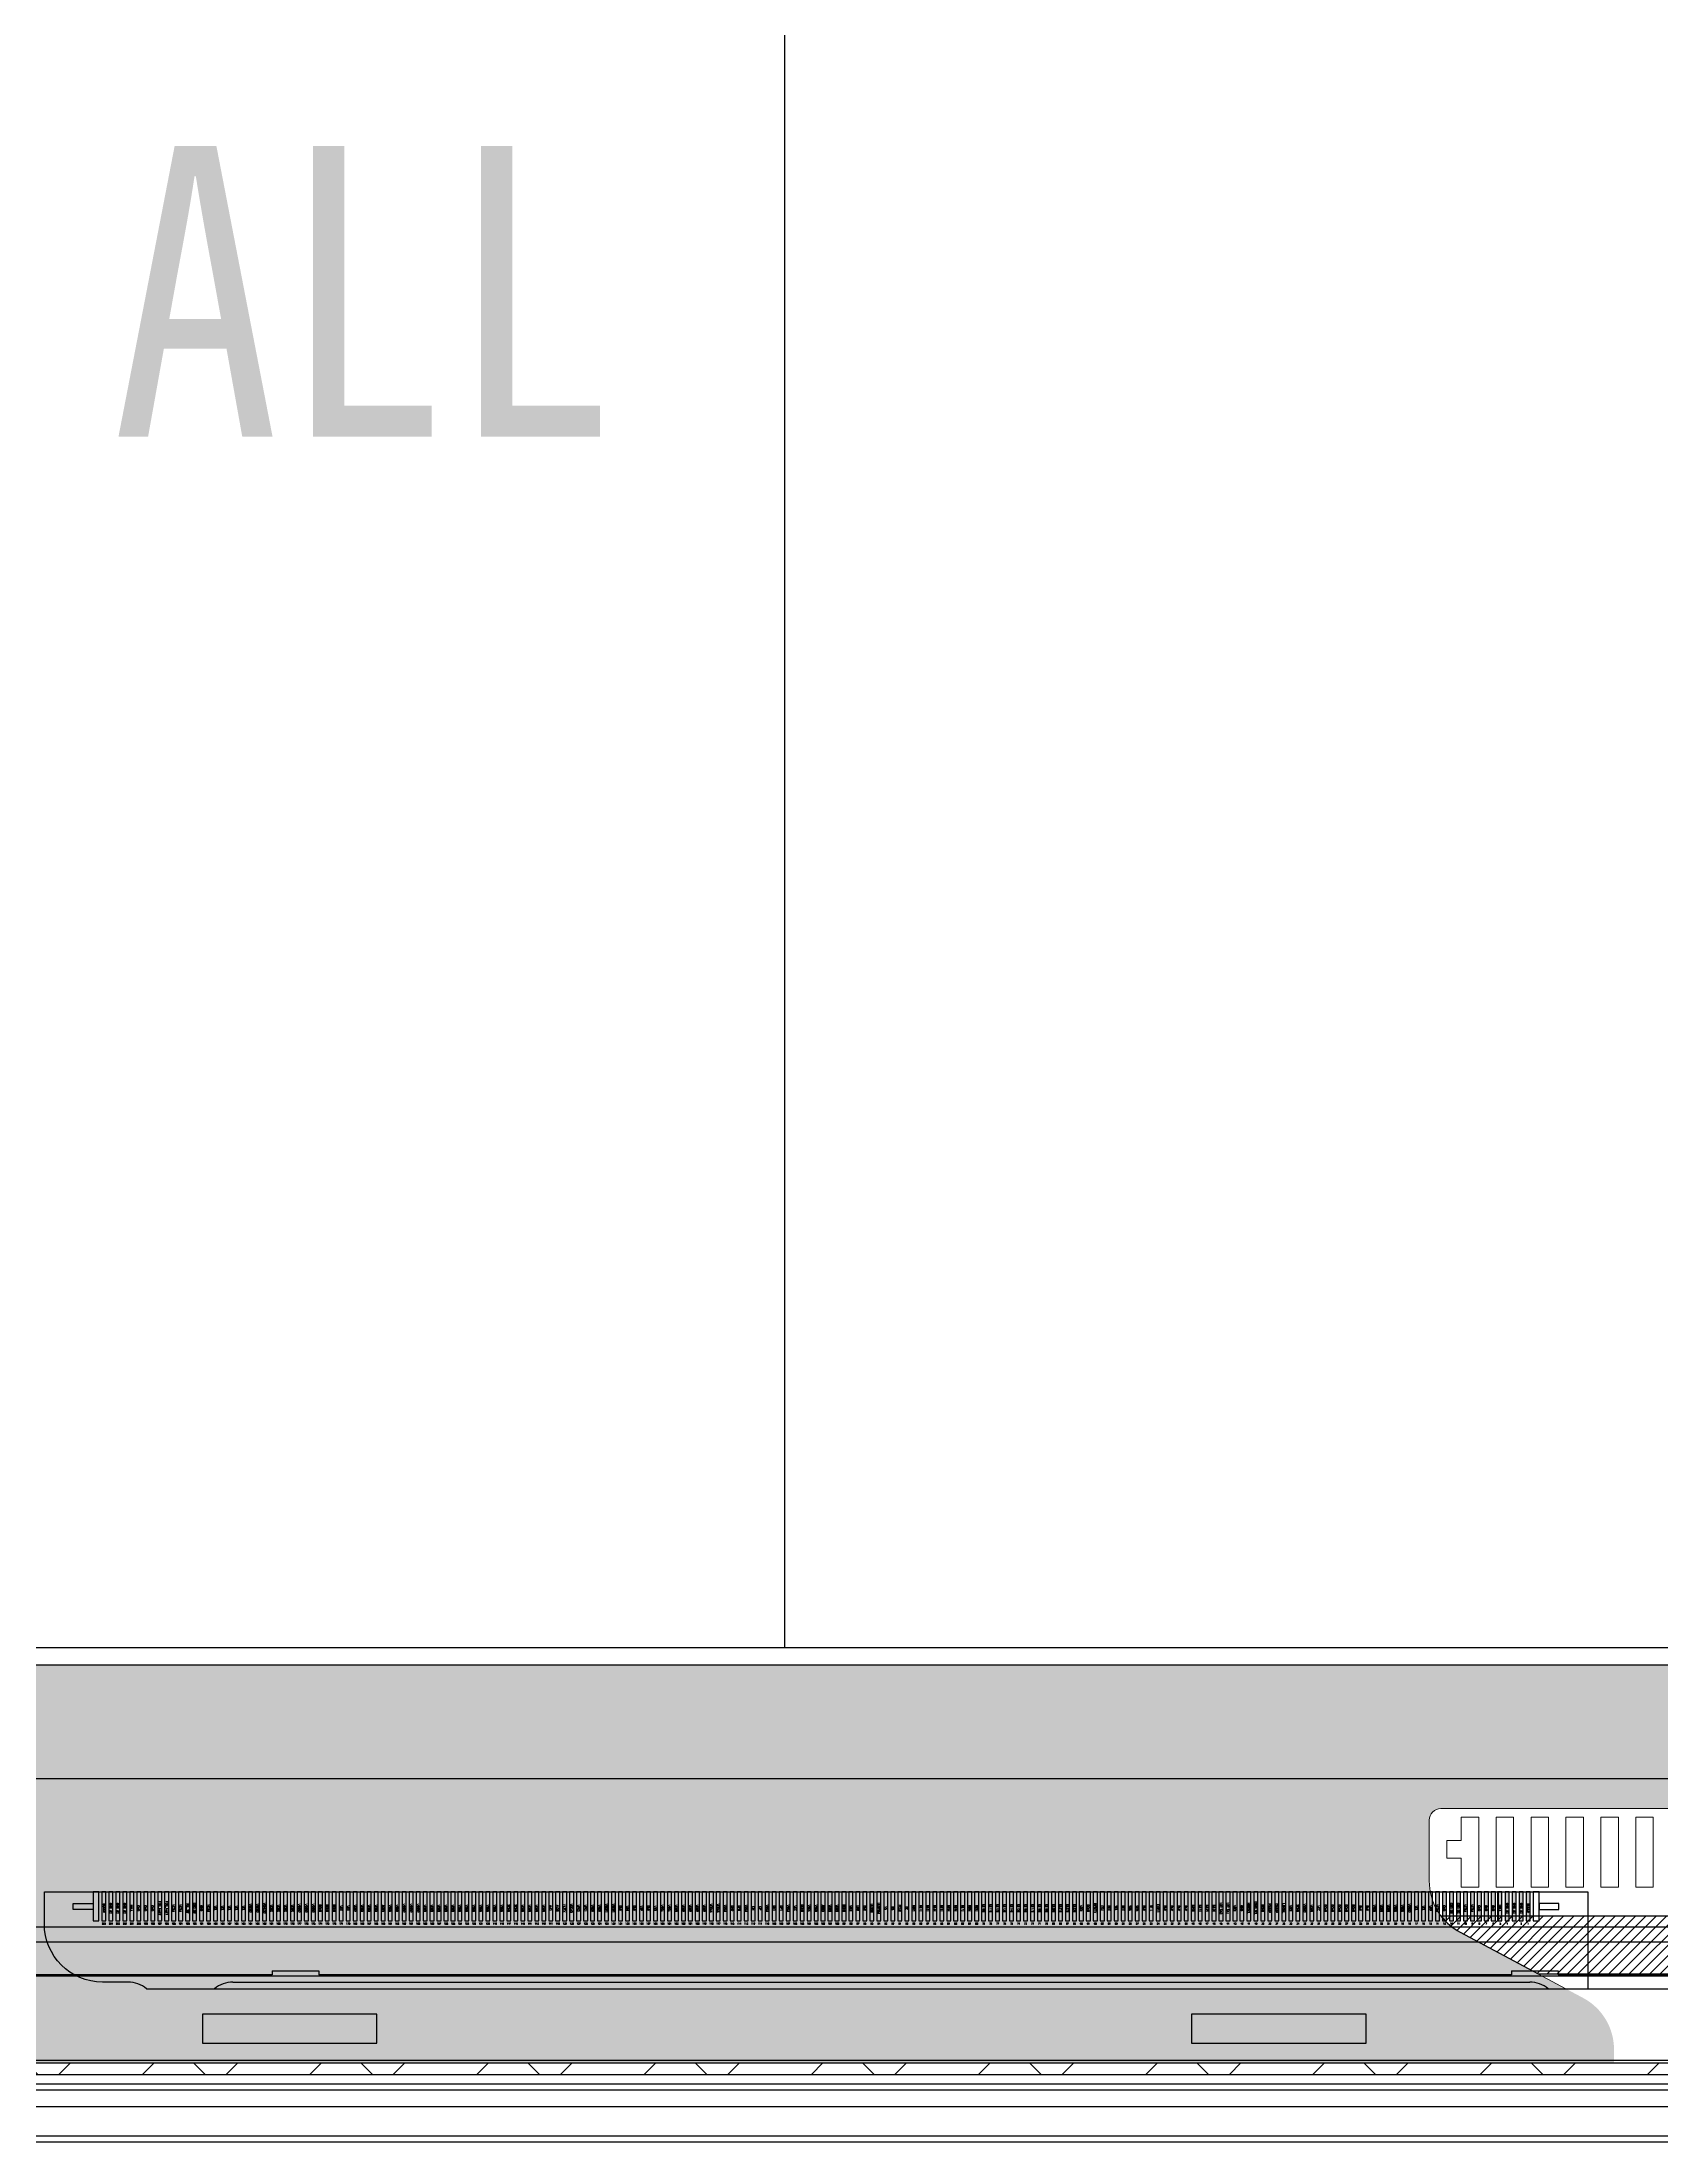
# Model space of a CAD drawing. Header units: millimetres. Extents: x 0 to 709, y 0 to 297.
# Drawn here: x 653.39 to 681.23, y 75.65 to 111.75 of the extents above; entities that cross this region are included whole.
import ezdxf

# ---------------------------------------------------------------- set-up
doc = ezdxf.new("R2010")
doc.units = ezdxf.units.MM
doc.header["$LTSCALE"] = 23.1
doc.layers.get('0').update_dxf_attribs({"linetype": 'CONTINUOUS'})
for name, color, linetype in [('2ITO.drawing', 14, 'CONTINUOUS'), ('Baseline.drawing', 10, 'CONTINUOUS'), ('CF_line.drawing', 12, 'CONTINUOUS'), ('DIM', 3, 'CONTINUOUS'), ('DS', 44, 'CONTINUOUS'), ('dwg', 7, 'CONTINUOUS'), ('L122.drawing', 18, 'CONTINUOUS'), ('sensor外形', 7, 'CONTINUOUS'), ('TFT_line.drawing', 11, 'CONTINUOUS'), ('保护膜', 5, 'CONTINUOUS'), ('标注', 3, 'CONTINUOUS')]:
    doc.layers.add(name, color=color, linetype=linetype)
doc.layers.add('FPC', color=30, linetype='CONTINUOUS', lineweight=0)
doc.styles.get("Standard").update_dxf_attribs({"font": 'txt', "width": 0.85})
doc.styles.add('W0$254', font='simplex', dxfattribs={"width": 0.75})

# ---------------------------------------------------------------- blocks, each defined once
blk = doc.blocks.new('fpc_bump')
at = {"linetype": 'Continuous'}
h = blk.add_hatch(color=3, dxfattribs=at)
h.dxf.hatch_style = 1
h.paths.add_polyline_path([(0, 0), (0, 0.5), (0.07, 0.5), (0.07, 0)])
at = {"layer": 'TFT_line.drawing'}
blk.add_lwpolyline([(0, 0), (0.07, 0), (0.07, 0.5), (0, 0.5), (0, 0)], close=True, dxfattribs=at)
blk = doc.blocks.new('fasf')
at = {"layer": '2ITO.drawing', "color": 4}
for points in [[(4624.532565386328, -526.7125619264283), (4624.603065386328, -526.7125619264283), (4624.603065386328, -526.2120619264283), (4624.532565386328, -526.2120619264283), (4624.532565386328, -526.7125619264283)], [(4648.042565386329, -526.7125619264283), (4648.113065386328, -526.7125619264283), (4648.113065386328, -526.2120619264283), (4648.042565386329, -526.2120619264283), (4648.042565386329, -526.7125619264283)], [(4648.052565386328, -526.7125619264283), (4648.113065386328, -526.7125619264283), (4648.113065386328, -526.2120619264283), (4648.052565386328, -526.2120619264283), (4648.052565386328, -526.7125619264283)]]:
    blk.add_lwpolyline(points, close=True, dxfattribs=at)
at = {"layer": 'Baseline.drawing', "color": 4}
blk.add_lwpolyline([(4599.856815386327, -522.0123119264283), (4671.712815386327, -522.0123119264283), (4671.712815386327, -451.8363119264283), (4599.856815386327, -451.8363119264283), (4599.856815386327, -522.0123119264283)], close=True, dxfattribs=at)
at = {"layer": 'CF_line.drawing', "color": 4}
blk.add_lwpolyline([(4598.656815386327, -524.2623119264283), (4672.912815386327, -524.2623119264283), (4672.912815386327, -450.6363119264283), (4598.656815386327, -450.6363119264283), (4598.656815386327, -524.2623119264283)], close=True, dxfattribs=at)
at = {"layer": 'DIM', "color": 4}
for points in [[(4624.002815386328, -526.2123119264284), (4623.902815386328, -526.2123119264284), (4623.902815386328, -526.7123119264284), (4624.002815386328, -526.7123119264284)], [(4648.753315386327, -526.2123119264284), (4648.653315386327, -526.2123119264284), (4648.653315386327, -526.7123119264284), (4648.753315386327, -526.7123119264284)], [(4623.562565386328, -526.4123119264284), (4623.902815386328, -526.4123694194368), (4623.902815386328, -526.5122788718345), (4623.562565386328, -526.5123119264284)], [(4649.093315386327, -526.4123119264284), (4648.753315386327, -526.4123119264284), (4648.753315386327, -526.5123119264284), (4649.093315386327, -526.5123119264284)]]:
    blk.add_lwpolyline(points, close=True, dxfattribs=at)
at = {"layer": 'dwg', "color": 1, "ltscale": 100}
blk.add_line((4635.784815386327, -451.8363119264283), (4635.784815386327, -522.0123119264283), dxfattribs=at)
at = {"layer": 'TFT_line.drawing', "color": 4}
for points in [[(4598.656815386327, -526.8123119264284), (4672.912815386327, -526.8123119264284), (4672.912815386327, -450.6363119264283), (4598.656815386327, -450.6363119264283), (4598.656815386327, -526.8123119264284)], [(4624.532815386328, -526.7123119264284), (4624.602815386328, -526.7123119264284), (4624.602815386328, -526.2123119264284), (4624.532815386328, -526.2123119264284), (4624.532815386328, -526.7123119264284)], [(4648.042815386329, -526.7123119264284), (4648.112815386328, -526.7123119264284), (4648.112815386328, -526.2123119264284), (4648.042815386329, -526.2123119264284), (4648.042815386329, -526.7123119264284)], [(4648.052815386328, -526.7123119264284), (4648.112815386328, -526.7123119264284), (4648.112815386328, -526.2123119264284), (4648.052815386328, -526.2123119264284), (4648.052815386328, -526.7123119264284)]]:
    blk.add_lwpolyline(points, close=True, dxfattribs=at)
at = {"color": 4}
for p in [(4624.052815386328, -526.7123119264284), (4624.533065386328, -526.7123119264284), (4625.612815386328, -526.7123119264284), (4648.043065386329, -526.7123119264284)]:
    blk.add_blockref('fpc_bump', p, dxfattribs=at)
at = {"color": 4, "row_count": 1, "row_spacing": 0.6, "column_spacing": 0.12}
for p, column_count in [((4624.172815386328, -526.7123119264284), 3), ((4624.652815386328, -526.7123119264284), 195), ((4626.332815386328, -526.7123119264284), 178), ((4648.172815386328, -526.7123119264284), 4)]:
    blk.add_blockref('fpc_bump', p, dxfattribs=dict(at, column_count=column_count))
at = {"layer": 'L122.drawing', "color": 4, "char_height": 0.04, "attachment_point": 5, "rotation": 270, "style": 'W0$254'}
for s, insert, width in [('DUMMY', (4624.095895386328, -526.4924019264283), 0.20763), ('GND_AG', (4624.202815386328, -526.4924019264283), 0.22668), ('GND_AG', (4624.322815386328, -526.4924019264283), 0.22668), ('GND_AG', (4624.442815386328, -526.4924019264283), 0.22668), ('NULL', (4624.562815386328, -526.4924019264283), 0.14858), ('GND', (4624.682815386328, -526.4924019264283), 0.12191), ('GND', (4624.802815386328, -526.4924019264283), 0.12191), ('GND', (4624.922815386328, -526.4924019264283), 0.12191), ('FOG_Test2', (4625.049035386328, -526.4924019264283), 0.30477), ('FOG_Test1', (4625.169035386328, -526.4924019264283), 0.30477), ('VCOM', (4625.282815386328, -526.4924019264283), 0.16191), ('VCOM', (4625.402815386328, -526.4924019264283), 0.16191), ('VGL_SW', (4625.527315386328, -526.4924019264283), 0.22096), ('GND_DR', (4625.642815386328, -526.4924019264283), 0.23239), ('GND', (4625.762815386328, -526.4924019264283), 0.12191), ('VCOM', (4625.889225386328, -526.4924019264283), 0.16191), ('VGL', (4626.002815386328, -526.4924019264283), 0.10668), ('VGL', (4626.122815386329, -526.4924019264283), 0.10668), ('VGL', (4626.242815386328, -526.4924019264283), 0.10668), ('VGL', (4626.362815386328, -526.4924019264283), 0.10668), ('VGL', (4626.482815386328, -526.4924019264283), 0.10668), ('VDDB2', (4626.602815386328, -526.4924019264283), 0.19239), ('VDDB2', (4626.722815386328, -526.4924019264283), 0.19239), ('VGHEQ2', (4626.847815386328, -526.4924019264283), 0.23239), ('VGHS', (4626.967815386328, -526.4924019264283), 0.1543), ('VGHS', (4627.087815386328, -526.4924019264283), 0.1543), ('VGHS', (4627.207815386328, -526.4924019264283), 0.1543), ('VGHS', (4627.327815386328, -526.4924019264283), 0.1543), ('VSSB2', (4627.442815386328, -526.4924019264283), 0.18858), ('VSSB2', (4627.562815386328, -526.4924019264283), 0.18858), ('VSSB2', (4627.682815386328, -526.4924019264283), 0.18858), ('DGND', (4627.802815386328, -526.4924019264283), 0.16191), ('DGND', (4627.922815386328, -526.4924019264283), 0.16191), ('DGND', (4628.042815386328, -526.4924019264283), 0.16191), ('VCC', (4628.162815386328, -526.4924019264283), 0.1143), ('VCC', (4628.282815386328, -526.4924019264283), 0.1143), ('VGHP', (4628.402815386328, -526.4924019264283), 0.1562), ('VDDB', (4628.522815386328, -526.4924019264283), 0.1543), ('VDDB', (4628.642815386328, -526.4924019264283), 0.1543), ('VDDB', (4628.762815386328, -526.4924019264283), 0.1543), ('AGND', (4628.882815386328, -526.4924019264283), 0.1562), ('VSSB', (4629.002815386328, -526.4924019264283), 0.15049), ('VSSB', (4629.122815386329, -526.4924019264283), 0.15049), ('VSSB2', (4629.242815386328, -526.4924019264283), 0.18858), ('VSSB2', (4629.362815386328, -526.4924019264283), 0.18858), ('VSSB2', (4629.482815386328, -526.4924019264283), 0.18858), ('VDDB', (4629.602815386328, -526.4924019264283), 0.1543), ('VDDB', (4629.722815386328, -526.4924019264283), 0.1543), ('VDDB', (4629.842815386328, -526.4924019264283), 0.1543), ('VDDB', (4629.962815386328, -526.4924019264283), 0.1543), ('VDDB', (4630.082815386328, -526.4924019264283), 0.1543), ('VSSB', (4630.202815386328, -526.4924019264283), 0.15049), ('VSSB', (4630.322815386328, -526.4924019264283), 0.15049), ('VSSB', (4630.442815386328, -526.4924019264283), 0.15049), ('VSSB', (4630.562815386328, -526.4924019264283), 0.15049), ('VSSB', (4630.682815386328, -526.4924019264283), 0.15049), ('VSSB', (4630.802815386328, -526.4924019264283), 0.15049), ('VSSB', (4630.922815386328, -526.4924019264283), 0.15049), ('SGND', (4631.042815386328, -526.4924019264283), 0.16001), ('SGND', (4631.162815386328, -526.4924019264283), 0.16001), ('VDDB', (4631.282815386328, -526.4924019264283), 0.1543), ('VDDB', (4631.402815386328, -526.4924019264283), 0.1543), ('VDDB', (4631.522815386328, -526.4924019264283), 0.1543), ('VDDB', (4631.642815386328, -526.4924019264283), 0.1543), ('AVCL', (4631.762815386328, -526.4924019264283), 0.14096), ('AVDD', (4631.882815386328, -526.4924019264283), 0.14858), ('V12TX', (4632.002815386328, -526.4924019264283), 0.17906), ('VCCMD', (4632.122815386329, -526.4924019264283), 0.20001), ('VPS2', (4632.242815386328, -526.4924019264283), 0.15049), ('VPS1', (4632.362815386328, -526.4924019264283), 0.15049), ('VSSR', (4632.482815386328, -526.4924019264283), 0.15049), ('VSSR', (4632.602815386328, -526.4924019264283), 0.15049), ('VDDR1', (4632.722815386328, -526.4924019264283), 0.19239), ('VDDR1', (4632.842815386328, -526.4924019264283), 0.19239), ('DMY', (4632.962815386328, -526.4924019264283), 0.12001), ('VAN', (4633.082815386328, -526.4924019264283), 0.11049), ('DMY', (4633.202815386328, -526.4924019264283), 0.12001), ('VAP', (4633.322815386328, -526.4924019264283), 0.10858), ('DMY', (4633.442815386328, -526.4924019264283), 0.12001), ('V20', (4633.562815386328, -526.4924019264283), 0.11049), ('VSSA', (4633.682815386328, -526.4924019264283), 0.14477), ('VSSA', (4633.802815386328, -526.4924019264283), 0.14477), ('VDDB', (4633.922815386328, -526.4924019264283), 0.1543), ('VDDR', (4634.042815386328, -526.4924019264283), 0.1543), ('VDDR', (4634.162815386328, -526.4924019264283), 0.1543), ('VDDR', (4634.282815386328, -526.4924019264283), 0.1543), ('VDDR', (4634.402815386328, -526.4924019264283), 0.1543), ('VCCMA', (4634.522815386328, -526.4924019264283), 0.1943), ('VCCMA', (4634.642815386328, -526.4924019264283), 0.1943), ('VSSM', (4634.767815386328, -526.4924019264283), 0.1562), ('DN0', (4634.887815386328, -526.4924019264283), 0.12001), ('DP0', (4635.007815386328, -526.4924019264283), 0.11811), ('VSSM', (4635.127815386328, -526.4924019264283), 0.1562), ('CN', (4635.247815386329, -526.4924019264283), 0.08191), ('CP', (4635.367815386328, -526.4924019264283), 0.08001), ('VSSM', (4635.487815386328, -526.4924019264283), 0.1562), ('DN1', (4635.607815386328, -526.4924019264283), 0.12001), ('DP1', (4635.727815386328, -526.4924019264283), 0.11811), ('VSSM', (4635.847815386328, -526.4924019264283), 0.1562), ('VCC', (4635.967815386328, -526.4924019264283), 0.1143), ('DGND', (4636.087815386328, -526.4924019264283), 0.16191), ('VDDA', (4636.207815386328, -526.4924019264283), 0.14858), ('VSSB', (4636.327815386328, -526.4924019264283), 0.15049), ('AGND', (4636.447815386328, -526.4924019264283), 0.1562), ('VDDB', (4636.567815386328, -526.4924019264283), 0.1543), ('VDDB', (4636.687815386328, -526.4924019264283), 0.1543), ('DGND', (4636.807815386328, -526.4924019264283), 0.16191), ('VDDI', (4636.927815386328, -526.4924019264283), 0.12953), ('ERR', (4637.047815386328, -526.4924019264283), 0.1162), ('DMY', (4637.167815386328, -526.4924019264283), 0.12001), ('LEDON', (4637.287815386328, -526.4924019264283), 0.19239), ('LEDPWM', (4637.407815386328, -526.4924019264283), 0.24001), ('VS', (4637.527815386328, -526.4924019264283), 0.07239), ('HS', (4637.647815386328, -526.4924019264283), 0.08001), ('PCLK', (4637.767815386328, -526.4924019264283), 0.15239), ('DE', (4637.887815386328, -526.4924019264283), 0.0762), ('D[0]', (4638.007815386328, -526.4924019264283), 0.13144), ('D[1]', (4638.127815386328, -526.4924019264283), 0.13144), ('D[2]', (4638.247815386329, -526.4924019264283), 0.13144), ('D[3]', (4638.367815386328, -526.4924019264283), 0.13144), ('D[4]', (4638.487815386328, -526.4924019264283), 0.13144), ('D[5]', (4638.607815386328, -526.4924019264283), 0.13144), ('D[6]', (4638.727815386328, -526.4924019264283), 0.13144), ('D[7]', (4638.847815386328, -526.4924019264283), 0.13144), ('D[8]', (4638.967815386328, -526.4924019264283), 0.13144), ('D[9]', (4639.087815386328, -526.4924019264283), 0.13144), ('D[10]', (4639.207815386328, -526.4924019264283), 0.16953), ('D[11]', (4639.327815386328, -526.4924019264283), 0.16953), ('D[12]', (4639.447815386328, -526.4924019264283), 0.16953), ('D[13]', (4639.567815386328, -526.4924019264283), 0.16953), ('D[14]', (4639.687815386328, -526.4924019264283), 0.16953), ('D[15]', (4639.807815386328, -526.4924019264283), 0.16953), ('D[16]', (4639.927815386328, -526.4924019264283), 0.16953), ('D[17]', (4640.047815386328, -526.4924019264283), 0.16953), ('D[18]', (4640.167815386328, -526.4924019264283), 0.16953), ('D[19]', (4640.287815386328, -526.4924019264283), 0.16953), ('D[20]', (4640.407815386328, -526.4924019264283), 0.16953), ('D[21]', (4640.527815386328, -526.4924019264283), 0.16953), ('D[22]', (4640.647815386328, -526.4924019264283), 0.16953), ('D[23]', (4640.767815386328, -526.4924019264283), 0.16953), ('VDDI', (4640.882815386328, -526.4924019264283), 0.12953), ('DGND', (4641.002815386328, -526.4924019264283), 0.16191), ('RESETX', (4641.122815386329, -526.4924019264283), 0.21906), ('CSX', (4641.242815386328, -526.4924019264283), 0.1162), ('RDX', (4641.362815386328, -526.4924019264283), 0.11811), ('SCL', (4641.482815386328, -526.4924019264283), 0.11049), ('DCX', (4641.602815386328, -526.4924019264283), 0.11811), ('SDA', (4641.722815386328, -526.4924019264283), 0.11239), ('SDO', (4641.842815386328, -526.4924019264283), 0.12001), ('DMY', (4641.962815386328, -526.4924019264283), 0.12001), ('TE_L', (4642.082815386328, -526.4924019264283), 0.12953), ('EXB1T', (4642.202815386328, -526.4924019264283), 0.18287), ('DMY', (4642.322815386328, -526.4924019264283), 0.12001), ('DMY', (4642.442315386328, -526.4924019264283), 0.12001), ('DMY', (4642.561815386328, -526.4924019264283), 0.12001), ('DMY', (4642.681315386328, -526.4924019264283), 0.12001), ('IM[0]', (4642.802815386328, -526.4924019264283), 0.15239), ('IM[1]', (4642.922815386328, -526.4924019264283), 0.15239), ('IM[2]', (4643.042815386328, -526.4924019264283), 0.15239), ('IM[3]', (4643.162815386328, -526.4924019264283), 0.15239), ('12C_SA0', (4643.282815386328, -526.4924019264283), 0.25715), ('12C_SA1', (4643.402815386328, -526.4924019264283), 0.25715), ('VDDI', (4643.522815386328, -526.4924019264283), 0.12953), ('GND', (4643.642815386328, -526.4924019264283), 0.12191), ('NBWSEL', (4643.762815386328, -526.4924019264283), 0.2343), ('DSTB_SEL', (4643.882815386328, -526.4924019264283), 0.28572), ('DGND', (4644.002815386328, -526.4924019264283), 0.16191), ('PSWAP', (4644.122815386329, -526.4924019264283), 0.19811), ('DSWAP', (4644.242815386328, -526.4924019264283), 0.19811), ('LANSEL', (4644.362815386328, -526.4924019264283), 0.21525), ('VDDI', (4644.482815386328, -526.4924019264283), 0.12953), ('SGND', (4644.602815386328, -526.4924019264283), 0.16001), ('VSSB2', (4644.722815386328, -526.4924019264283), 0.18858), ('VDDB', (4644.842815386328, -526.4924019264283), 0.1543), ('VCC', (4644.962815386328, -526.4924019264283), 0.1143), ('DGND', (4645.082815386328, -526.4924019264283), 0.16191), ('DGND', (4645.202815386328, -526.4924019264283), 0.16191), ('DGND', (4645.322815386328, -526.4924019264283), 0.16191), ('DGND', (4645.442815386328, -526.4924019264283), 0.16191), ('DGND', (4645.562815386328, -526.4924019264283), 0.16191), ('DMY', (4645.682815386328, -526.4924019264283), 0.12001), ('DMY', (4645.802815386328, -526.4924019264283), 0.12001), ('VSSB', (4645.922815386328, -526.4924019264283), 0.15049), ('VDDB', (4646.042815386328, -526.4924019264283), 0.1543), ('VDDB', (4646.162815386328, -526.4924019264283), 0.1543), ('VSSB', (4646.282815386328, -526.4924019264283), 0.15049), ('VSSB', (4646.402815386328, -526.4924019264283), 0.15049), ('VSSB2', (4646.522815386328, -526.4924019264283), 0.18858), ('VGL', (4646.642815386328, -526.4924019264283), 0.10668), ('VGL', (4646.762815386328, -526.4924019264283), 0.10668), ('VPP', (4646.882815386328, -526.4924019264283), 0.1143), ('VCOM', (4647.002815386328, -526.4924019264283), 0.16191), ('GND', (4647.122815386329, -526.4924019264283), 0.12191), ('GND_DB', (4647.242815386328, -526.4924019264283), 0.23239), ('GND_DG', (4647.362815386328, -526.4924019264283), 0.23239), ('VCOM', (4647.482815386328, -526.4924019264283), 0.16191), ('VCOM', (4647.602815386328, -526.4924019264283), 0.16191), ('GND', (4647.722815386328, -526.4924019264283), 0.12191), ('GND', (4647.842815386328, -526.4924019264283), 0.12191), ('GND', (4647.962815386328, -526.4924019264283), 0.12191), ('NULL', (4648.082815386328, -526.4924019264283), 0.14858), ('GND_AG', (4648.207485386328, -526.4924019264283), 0.22668), ('GND_AG', (4648.327485386328, -526.4924019264283), 0.22668), ('GND_AG', (4648.447485386328, -526.4924019264283), 0.22668), ('DUMMY', (4648.564735386328, -526.4924019264283), 0.20763)]:
    blk.add_mtext(s, dxfattribs=dict(at, insert=insert, width=width))
at = {"layer": 'sensor外形', "color": 4, "char_height": 0.03, "width": 0.08572, "attachment_point": 5, "style": 'W0$254'}
for s, insert in [('205', (4624.087815386328, -526.7568119264283)), ('204', (4624.207815386328, -526.7568119264283)), ('203', (4624.327815386328, -526.7568119264283)), ('202', (4624.447815386328, -526.7568119264283)), ('201', (4624.567815386328, -526.7568119264283)), ('200', (4624.687815386328, -526.7568119264283)), ('199', (4624.807815386328, -526.7568119264283)), ('198', (4624.927815386328, -526.7568119264283)), ('197', (4625.047815386328, -526.7568119264283)), ('196', (4625.167815386328, -526.7568119264283)), ('195', (4625.287815386328, -526.7568119264283)), ('194', (4625.407815386328, -526.7568119264283)), ('193', (4625.527815386328, -526.7568119264283)), ('192', (4625.647815386328, -526.7568119264283)), ('191', (4625.767815386328, -526.7568119264283)), ('190', (4625.887815386328, -526.7568119264283)), ('189', (4626.007815386328, -526.7568119264283)), ('188', (4626.127815386328, -526.7568119264283)), ('187', (4626.247815386329, -526.7568119264283)), ('186', (4626.367815386328, -526.7568119264283)), ('185', (4626.487815386328, -526.7568119264283)), ('184', (4626.607815386328, -526.7568119264283)), ('183', (4626.727815386328, -526.7568119264283)), ('182', (4626.847815386328, -526.7568119264283)), ('181', (4626.967815386328, -526.7568119264283)), ('180', (4627.087815386328, -526.7568119264283)), ('179', (4627.207815386328, -526.7568119264283)), ('178', (4627.327815386328, -526.7568119264283)), ('177', (4627.447815386328, -526.7568119264283)), ('176', (4627.567815386328, -526.7568119264283)), ('175', (4627.687815386328, -526.7568119264283)), ('174', (4627.807815386328, -526.7568119264283)), ('173', (4627.927815386328, -526.7568119264283)), ('172', (4628.047815386328, -526.7568119264283)), ('171', (4628.167815386328, -526.7568119264283)), ('170', (4628.287815386328, -526.7568119264283)), ('169', (4628.407815386328, -526.7568119264283)), ('168', (4628.527815386328, -526.7568119264283)), ('167', (4628.647815386328, -526.7568119264283)), ('166', (4628.767815386328, -526.7568119264283)), ('165', (4628.887815386328, -526.7568119264283)), ('164', (4629.007815386328, -526.7568119264283)), ('163', (4629.127815386328, -526.7568119264283)), ('162', (4629.247815386329, -526.7568119264283)), ('161', (4629.367815386328, -526.7568119264283)), ('160', (4629.487815386328, -526.7568119264283)), ('159', (4629.607815386328, -526.7568119264283)), ('158', (4629.727815386328, -526.7568119264283)), ('157', (4629.847815386328, -526.7568119264283)), ('156', (4629.967815386328, -526.7568119264283)), ('155', (4630.087815386328, -526.7568119264283)), ('154', (4630.207815386328, -526.7568119264283)), ('153', (4630.327815386328, -526.7568119264283)), ('152', (4630.447815386328, -526.7568119264283)), ('151', (4630.567815386328, -526.7568119264283)), ('150', (4630.687815386328, -526.7568119264283)), ('149', (4630.807815386328, -526.7568119264283)), ('148', (4630.927815386328, -526.7568119264283)), ('147', (4631.047815386328, -526.7568119264283)), ('146', (4631.167815386328, -526.7568119264283)), ('145', (4631.287815386328, -526.7568119264283)), ('144', (4631.407815386328, -526.7568119264283)), ('143', (4631.527815386328, -526.7568119264283)), ('142', (4631.647815386328, -526.7568119264283)), ('141', (4631.767815386328, -526.7568119264283)), ('140', (4631.887815386328, -526.7568119264283)), ('139', (4632.007815386328, -526.7568119264283)), ('138', (4632.127815386328, -526.7568119264283)), ('137', (4632.247815386329, -526.7568119264283)), ('136', (4632.367815386328, -526.7568119264283)), ('135', (4632.487815386328, -526.7568119264283)), ('134', (4632.607815386328, -526.7568119264283)), ('133', (4632.727815386328, -526.7568119264283)), ('132', (4632.847815386328, -526.7568119264283)), ('131', (4632.967815386328, -526.7568119264283)), ('130', (4633.087815386328, -526.7568119264283)), ('129', (4633.207815386328, -526.7568119264283)), ('128', (4633.327815386328, -526.7568119264283)), ('127', (4633.447815386328, -526.7568119264283)), ('126', (4633.567815386328, -526.7568119264283)), ('125', (4633.687815386328, -526.7568119264283)), ('124', (4633.807815386328, -526.7568119264283)), ('123', (4633.927815386328, -526.7568119264283)), ('122', (4634.047815386328, -526.7568119264283)), ('121', (4634.167815386328, -526.7568119264283)), ('120', (4634.287815386328, -526.7568119264283)), ('119', (4634.407815386328, -526.7568119264283)), ('118', (4634.527815386328, -526.7568119264283)), ('117', (4634.647815386328, -526.7568119264283)), ('116', (4634.767815386328, -526.7568119264283)), ('115', (4634.887815386328, -526.7568119264283)), ('114', (4635.007815386328, -526.7568119264283)), ('113', (4635.127815386328, -526.7568119264283)), ('112', (4635.247815386329, -526.7568119264283)), ('111', (4635.367815386328, -526.7568119264283)), ('110', (4635.487815386328, -526.7568119264283)), ('109', (4635.607815386328, -526.7568119264283)), ('108', (4635.727815386328, -526.7568119264283)), ('107', (4635.847815386328, -526.7568119264283)), ('106', (4635.967815386328, -526.7568119264283)), ('105', (4636.087815386328, -526.7568119264283)), ('104', (4636.207815386328, -526.7568119264283)), ('103', (4636.327815386328, -526.7568119264283)), ('102', (4636.447815386328, -526.7568119264283)), ('101', (4636.567815386328, -526.7568119264283)), ('100', (4636.687815386328, -526.7568119264283)), ('99', (4636.807815386328, -526.7568119264283)), ('98', (4636.927815386328, -526.7568119264283)), ('97', (4637.047815386328, -526.7568119264283)), ('96', (4637.167815386328, -526.7568119264283)), ('95', (4637.287815386328, -526.7568119264283)), ('94', (4637.407815386328, -526.7568119264283)), ('93', (4637.527815386328, -526.7568119264283)), ('92', (4637.647815386328, -526.7568119264283)), ('91', (4637.767815386328, -526.7568119264283)), ('90', (4637.887815386328, -526.7568119264283)), ('89', (4638.007815386328, -526.7568119264283)), ('88', (4638.127815386328, -526.7568119264283)), ('87', (4638.247815386329, -526.7568119264283)), ('86', (4638.367815386328, -526.7568119264283)), ('85', (4638.487815386328, -526.7568119264283)), ('84', (4638.607815386328, -526.7568119264283)), ('83', (4638.727815386328, -526.7568119264283)), ('82', (4638.847815386328, -526.7568119264283)), ('81', (4638.967815386328, -526.7568119264283)), ('80', (4639.087815386328, -526.7568119264283)), ('79', (4639.207815386328, -526.7568119264283)), ('78', (4639.327815386328, -526.7568119264283)), ('77', (4639.447815386328, -526.7568119264283)), ('76', (4639.567815386328, -526.7568119264283)), ('75', (4639.687815386328, -526.7568119264283)), ('74', (4639.807815386328, -526.7568119264283)), ('73', (4639.927815386328, -526.7568119264283)), ('72', (4640.047815386328, -526.7568119264283)), ('71', (4640.167815386328, -526.7568119264283)), ('70', (4640.287815386328, -526.7568119264283)), ('69', (4640.407815386328, -526.7568119264283)), ('68', (4640.527815386328, -526.7568119264283)), ('67', (4640.647815386328, -526.7568119264283)), ('66', (4640.767815386328, -526.7568119264283)), ('65', (4640.887815386328, -526.7568119264283)), ('64', (4641.007815386328, -526.7568119264283)), ('63', (4641.127815386328, -526.7568119264283)), ('62', (4641.247815386329, -526.7568119264283)), ('61', (4641.367815386328, -526.7568119264283)), ('60', (4641.487815386328, -526.7568119264283)), ('59', (4641.607815386328, -526.7568119264283)), ('58', (4641.727815386328, -526.7568119264283)), ('57', (4641.847815386328, -526.7568119264283)), ('56', (4641.967815386328, -526.7568119264283)), ('55', (4642.087815386328, -526.7568119264283)), ('54', (4642.207815386328, -526.7568119264283)), ('53', (4642.327815386328, -526.7568119264283)), ('52', (4642.447815386328, -526.7568119264283)), ('51', (4642.567815386328, -526.7568119264283)), ('50', (4642.687815386328, -526.7568119264283)), ('49', (4642.807815386328, -526.7568119264283)), ('48', (4642.927815386328, -526.7568119264283)), ('47', (4643.047815386328, -526.7568119264283)), ('46', (4643.167815386328, -526.7568119264283)), ('45', (4643.287815386328, -526.7568119264283)), ('44', (4643.407815386328, -526.7568119264283)), ('43', (4643.527815386328, -526.7568119264283)), ('42', (4643.647815386328, -526.7568119264283)), ('41', (4643.767815386328, -526.7568119264283)), ('40', (4643.887815386328, -526.7568119264283)), ('39', (4644.007815386328, -526.7568119264283)), ('38', (4644.127815386328, -526.7568119264283)), ('37', (4644.247815386329, -526.7568119264283)), ('36', (4644.367815386328, -526.7568119264283)), ('35', (4644.487815386328, -526.7568119264283)), ('34', (4644.607815386328, -526.7568119264283)), ('33', (4644.727815386328, -526.7568119264283)), ('32', (4644.847815386328, -526.7568119264283)), ('31', (4644.967815386328, -526.7568119264283)), ('30', (4645.087815386328, -526.7568119264283)), ('29', (4645.207815386328, -526.7568119264283)), ('28', (4645.327815386328, -526.7568119264283)), ('27', (4645.447815386328, -526.7568119264283)), ('26', (4645.567815386328, -526.7568119264283)), ('25', (4645.687815386328, -526.7568119264283)), ('24', (4645.807815386328, -526.7568119264283)), ('23', (4645.927815386328, -526.7568119264283)), ('22', (4646.047815386328, -526.7568119264283)), ('21', (4646.167815386328, -526.7568119264283)), ('20', (4646.287815386328, -526.7568119264283)), ('19', (4646.407815386328, -526.7568119264283)), ('18', (4646.527815386328, -526.7568119264283)), ('17', (4646.647815386328, -526.7568119264283)), ('16', (4646.767815386328, -526.7568119264283)), ('15', (4646.887815386328, -526.7568119264283)), ('14', (4647.007815386328, -526.7568119264283)), ('13', (4647.127815386328, -526.7568119264283)), ('12', (4647.247815386329, -526.7568119264283)), ('11', (4647.367815386328, -526.7568119264283)), ('10', (4647.487815386328, -526.7568119264283)), ('9', (4647.607815386328, -526.7568119264283)), ('8', (4647.727815386328, -526.7568119264283)), ('7', (4647.847815386328, -526.7568119264283)), ('6', (4647.967815386328, -526.7568119264283)), ('5', (4648.087815386328, -526.7568119264283)), ('4', (4648.207815386328, -526.7568119264283)), ('3', (4648.327815386328, -526.7568119264283)), ('2', (4648.447815386328, -526.7568119264283)), ('1', (4648.567815386328, -526.7568119264283))]:
    blk.add_mtext(s, dxfattribs=dict(at, insert=insert))

msp = doc.modelspace()

# ---------------------------------------------------------------- hatches: boundary and pattern name
at = {"linetype": 'ByBlock'}
h = msp.add_hatch(dxfattribs=at)
h.set_pattern_fill('AR-HBONE', color=256, scale=0.01)
h.set_pattern_definition([(45, (-14223.55447783876, 3305.209328596313), (0, 1.436840979371065), [3.048, -1.016]), (135, (-14222.83605783876, 3305.927748596313), (1.4210854715202e-16, 1.436840979371065), [3.048, -1.016])])
h.paths.add_polyline_path([(708.0682988627996, 156.7335231613227, 0.4142135623730933), (704.1432988627989, 160.6585231613233), (628.1432988627987, 160.6585231613238, 0.4142135623730974), (624.2182988627992, 156.7335231613243), (624.2182988627992, 80.7335231613236, 0.414213562373093), (628.1432988627989, 76.80852316132388), (704.1432988627992, 76.80852316132342, 0.4142135623730969), (708.0682988627996, 80.73352316132383)])
h.paths.add_polyline_path([(707.8682988627988, 80.73352316132387, -0.4142135623730965), (704.1432988627981, 77.00852316132324), (628.1432988627978, 77.0085231613237, -0.4142135623730924), (624.4182988627981, 80.73352316132342), (624.4182988627981, 156.7335231613242, -0.4142135623730975), (628.1432988627979, 160.458523161324), (704.1432988627982, 160.4585231613235, -0.4142135623730933), (707.8682988627988, 156.7335231613229)], flags=16)
h.paths.add_polyline_path([(702.3752988627984, 83.84965298142407), (629.9192988627965, 83.84965298142407), (629.9192988627965, 154.6256529814239), (702.3752988627984, 154.6256529814239)], flags=0)
h.paths.add_polyline_path([(693.4792120909915, 81.18152316132472), (693.4792120909933, 80.15443358307289, -0.2826664897862923), (692.9310976061968, 79.26235764395531), (691.5051690484706, 78.5400464227958), (679.1000417227297, 78.5400464227958), (677.75778400176, 79.25755947411187, -0.1070112936570022), (677.4352297476398, 79.53152316132474, -0.1648351467981754), (677.2292120909914, 80.13946397953488), (677.2292120909915, 81.1815231613244, -0.4142135623730638), (677.4292120909922, 81.3815231613251), (693.2792120909908, 81.3815231613251, -0.4142135623725836)], flags=0)
h.paths.add_polyline_path([(693.07921209099, 81.23152316132456), (693.07921209099, 80.83152316132492), (693.32921209099, 80.83152316132492), (693.32921209099, 80.53152316132474), (693.07921209099, 80.53152316132474), (693.07921209099, 80.03152316132474), (692.7792120909908, 80.03152316132474), (692.7792120909908, 81.23152316132456)], flags=0)
h.paths.add_polyline_path([(692.4792120909915, 81.23152316132456), (692.4792120909915, 80.03152316132474), (692.1792120909922, 80.03152316132474), (692.1792120909922, 81.23152316132456)], flags=0)
h.paths.add_polyline_path([(691.879212090993, 81.23152316132456), (691.879212090993, 80.03152316132474), (691.57921209099, 80.03152316132474), (691.57921209099, 81.23152316132456)], flags=0)
h.paths.add_polyline_path([(691.2792120909908, 81.23152316132456), (691.2792120909908, 80.03152316132474), (690.9792120909915, 80.03152316132474), (690.9792120909915, 81.23152316132456)], flags=0)
h.paths.add_polyline_path([(690.6792120909922, 81.23152316132456), (690.6792120909922, 80.03152316132474), (690.379212090993, 80.03152316132474), (690.379212090993, 81.23152316132456)], flags=0)
h.paths.add_polyline_path([(690.0792120909937, 81.23152316132456), (690.0792120909937, 80.03152316132474), (689.7792120909908, 80.03152316132474), (689.7792120909908, 81.23152316132456)], flags=0)
h.paths.add_polyline_path([(689.4792120909915, 81.23152316132456), (689.4792120909915, 80.03152316132474), (689.1792120909922, 80.03152316132474), (689.1792120909922, 81.23152316132456)], flags=0)
h.paths.add_polyline_path([(688.879212090993, 81.23152316132456), (688.879212090993, 80.03152316132474), (688.57921209099, 80.03152316132474), (688.57921209099, 81.23152316132456)], flags=0)
h.paths.add_polyline_path([(688.2792120909908, 81.23152316132456), (688.2792120909908, 80.03152316132474), (687.9792120909915, 80.03152316132474), (687.9792120909915, 81.23152316132456)], flags=0)
h.paths.add_polyline_path([(687.6792120909922, 81.23152316132456), (687.6792120909922, 80.03152316132474), (687.379212090993, 80.03152316132474), (687.379212090993, 81.23152316132456)], flags=0)
h.paths.add_polyline_path([(687.0792120909937, 81.23152316132456), (687.0792120909937, 80.03152316132474), (686.7792120909908, 80.03152316132474), (686.7792120909908, 81.23152316132456)], flags=0)
h.paths.add_polyline_path([(686.4792120909915, 81.23152316132456), (686.4792120909915, 80.03152316132474), (686.1792120909922, 80.03152316132474), (686.1792120909922, 81.23152316132456)], flags=0)
h.paths.add_polyline_path([(685.879212090993, 81.23152316132456), (685.879212090993, 80.03152316132474), (685.57921209099, 80.03152316132474), (685.57921209099, 81.23152316132456)], flags=0)
h.paths.add_polyline_path([(685.2792120909908, 81.23152316132456), (685.2792120909908, 80.03152316132474), (684.9792120909915, 80.03152316132474), (684.9792120909915, 81.23152316132456)], flags=0)
h.paths.add_polyline_path([(684.6792120909922, 81.23152316132456), (684.6792120909922, 80.03152316132474), (684.379212090993, 80.03152316132474), (684.379212090993, 81.23152316132456)], flags=0)
h.paths.add_polyline_path([(684.0792120909937, 81.23152316132456), (684.0792120909937, 80.03152316132474), (683.7792120909908, 80.03152316132474), (683.7792120909908, 81.23152316132456)], flags=0)
h.paths.add_polyline_path([(683.4792120909915, 81.23152316132456), (683.4792120909915, 80.03152316132474), (683.1792120909922, 80.03152316132474), (683.1792120909922, 81.23152316132456)], flags=0)
h.paths.add_polyline_path([(682.879212090993, 81.23152316132456), (682.879212090993, 80.03152316132474), (682.57921209099, 80.03152316132474), (682.57921209099, 81.23152316132456)], flags=0)
h.paths.add_polyline_path([(682.2792120909908, 81.23152316132456), (682.2792120909908, 80.03152316132474), (681.9792120909915, 80.03152316132474), (681.9792120909915, 81.23152316132456)], flags=0)
h.paths.add_polyline_path([(681.6792120909922, 81.23152316132456), (681.6792120909922, 80.03152316132474), (681.379212090993, 80.03152316132474), (681.379212090993, 81.23152316132456)], flags=0)
h.paths.add_polyline_path([(681.0792120909937, 81.23152316132456), (681.0792120909937, 80.03152316132474), (680.7792120909908, 80.03152316132474), (680.7792120909908, 81.23152316132456)], flags=0)
h.paths.add_polyline_path([(680.4792120909915, 81.23152316132456), (680.4792120909915, 80.03152316132474), (680.1792120909922, 80.03152316132474), (680.1792120909922, 81.23152316132456)], flags=0)
h.paths.add_polyline_path([(679.879212090993, 81.23152316132456), (679.879212090993, 80.03152316132474), (679.57921209099, 80.03152316132474), (679.57921209099, 81.23152316132456)], flags=0)
h.paths.add_polyline_path([(679.2792120909908, 81.23152316132456), (679.2792120909908, 80.03152316132474), (678.9792120909915, 80.03152316132474), (678.9792120909915, 81.23152316132456)], flags=0)
h.paths.add_polyline_path([(678.6792120909922, 81.23152316132456), (678.6792120909922, 80.03152316132474), (678.3792120909893, 80.03152316132474), (678.3792120909893, 81.23152316132456)], flags=0)
h.paths.add_polyline_path([(678.0792120909937, 81.23152316132456), (678.0792120909937, 80.03152316132474), (677.7792120909908, 80.03152316132474), (677.7792120909908, 80.53152316132474), (677.5292120909908, 80.53152316132474), (677.5292120909908, 80.83152316132492), (677.7792120909908, 80.83152316132492), (677.7792120909908, 81.23152316132456)], flags=0)
h = msp.add_hatch(dxfattribs=at)
h.set_pattern_fill('ANGLE', color=8, scale=0.1)
h.set_pattern_definition([(0, (0, 0), (0, 0.6985000000000001), [0.508, -0.1905]), (90, (0, 0), (-0.6985000000000001, 4.277078946022132e-17), [0.508, -0.1905])])
edge = h.paths.add_edge_path()
edge.add_arc((704.1432988627967, 156.7335231613222), 3.725000000002183, 6.994658778666809e-12, 89.99999999997203)
edge.add_line((704.1432988627985, 160.4585231613235), (628.1432988627985, 160.458523161324))
edge.add_arc((628.1432988627985, 156.7335231613241), 3.724999999999909, 90, 180)
edge.add_line((624.4182988627981, 156.7335231613241), (624.4182988627981, 80.7335231613236))
edge.add_arc((628.1432988627985, 80.73352316132406), 3.725000000000364, 180.000000000007, 270)
edge.add_line((628.1432988627985, 77.0085231613237), (680.4042120909908, 77.00852316132324))
edge.add_line((680.4042120909908, 77.00852316132324), (680.4042120909944, 77.24354045363253))
edge.add_arc((679.4042120909944, 77.24354045363026), 1, 1.302755197527456e-10, 61.87296310880076)
edge.add_line((679.8756401802275, 78.12544495905178), (677.7577840017602, 79.25755947411227))
edge.add_arc((678.2292120909933, 80.13946397953515), 1.000000000001567, 217.4407591831748, 241.8729631088376, ccw=False)
edge.add_arc((678.2292120909915, 80.13946397953515), 1.000000000000277, 180.0000000000261, 217.4407591832382, ccw=False)
edge.add_line((677.2292120909915, 80.1394639795347), (677.2292120909915, 81.18152316132438))
edge.add_arc((677.4292120909922, 81.18152316132438), 0.2000000000007276, 90, 180, ccw=False)
edge.add_line((677.4292120909922, 81.3815231613251), (693.2792120909908, 81.3815231613251))
edge.add_arc((693.2792120909908, 81.18152316132438), 0.2000000000007276, 1.3028511602897197e-10, 90, ccw=False)
edge.add_line((693.4792120909915, 81.18152316132483), (693.4792120909933, 80.15443358307294))
edge.add_arc((692.4792120909951, 80.15443358307022), 0.999999999998181, -63.135278851498924, 1.5631940186722204e-10, ccw=False)
edge.add_line((692.931097606197, 79.26235764395534), (691.5051690484706, 78.5400464227958))
edge.add_line((691.5051690484706, 78.5400464227958), (690.9523265757944, 78.26000131156962))
edge.add_arc((691.4042120909999, 77.36792537245339), 1.000000000001332, 116.8647211486517, 179.9999999999479)
edge.add_line((690.404212090998, 77.3679253724543), (690.404212090998, 77.00852316132324))
edge.add_line((690.404212090998, 77.00852316132324), (704.1432988627985, 77.00852316132324))
edge.add_arc((704.1432988627967, 80.73352316132497), 3.725000000001728, 270.000000000028, 359.999999999986)
edge.add_line((707.8682988627988, 80.73352316132406), (707.8682988627988, 156.7335231613227))
h.paths.add_polyline_path([(702.3752988627984, 83.84965298142407), (629.9192988627965, 83.84965298142407), (629.9192988627965, 154.6256529814239), (702.3752988627984, 154.6256529814239)], flags=16)
at = {"layer": 'DS'}
h = msp.add_hatch(dxfattribs=at)
h.set_pattern_fill('ANSI31', color=30, style=0)
h.set_pattern_definition([(45.00000000000001, (-3299.995264449213, 653.9429346796303), (-0.08838834764831843, 0.08838834764831845), [])])
edge = h.paths.add_edge_path()
edge.add_line((693.2615052626861, 79.53152316132474), (677.4352297476398, 79.53152316132474))
edge.add_arc((678.2292120909923, 80.13946397953282), 0.9999999999994921, 217.4407591831044, 241.8729631087222)
edge.add_line((677.7577840017584, 79.25755947411272), (679.1000417227297, 78.5400464227958))
edge.add_line((679.1000417227297, 78.5400464227958), (691.5051690484706, 78.5400464227958))
edge.add_line((691.5051690484706, 78.5400464227958), (692.9310976061934, 79.26235764395534))
edge.add_arc((692.4792120909924, 80.15443358307317), 1.000000000000697, 296.8647211483781, 321.4710182162655)

# ---------------------------------------------------------------- linework, layer by layer
at = {"color": 0}
msp.add_line((703.2772988627985, 79.08565298142486), (629.0172988627983, 79.08565298142486), dxfattribs=at)
at = {"color": 7, "linetype": 'Continuous'}
for p, q in [((631.1932988627984, 78.50574507152356), (701.0932988627985, 78.50574507152356)), ((657.3432988627985, 78.52581839612355), (635.6432988627985, 78.52581839612355)), ((657.3432988627985, 78.59040213642355), (658.1432988627985, 78.59040213642355)), ((657.3432988627985, 78.59040213642355), (657.3432988627985, 78.52581839612355)), ((658.1432988627985, 78.59040213642355), (658.1432988627985, 78.52581839612355)), ((678.6432988627985, 78.52581839612355), (658.1432988627985, 78.52581839612355)), ((678.6432988627985, 78.59040213642355), (679.4432988627984, 78.59040213642355)), ((678.6432988627985, 78.59040213642355), (678.6432988627985, 78.52581839612355)), ((679.4432988627984, 78.59040213642355), (679.4432988627984, 78.52581839612355)), ((687.6432988627985, 78.52581839612355), (679.4432988627984, 78.52581839612355)), ((659.1432988627985, 77.85022502142355), (656.1432988627985, 77.85022502142355)), ((656.1432988627985, 77.85022502142355), (656.1432988627985, 77.35022502142355)), ((659.1432988627985, 77.35022502142355), (659.1432988627985, 77.85022502142355)), ((676.1432988627985, 77.85022502142355), (673.1432988627985, 77.85022502142355)), ((673.1432988627985, 77.85022502142355), (673.1432988627985, 77.35022502142355)), ((676.1432988627985, 77.35022502142355), (676.1432988627985, 77.85022502142355)), ((656.1432988627985, 77.35022502142355), (659.1432988627985, 77.35022502142355)), ((673.1432988627985, 77.35022502142355), (676.1432988627985, 77.35022502142355)), ((704.1432988627985, 77.05022502142356), (628.1432988627985, 77.05022502142356)), ((704.1432988627985, 76.54193068922356), (628.1432988627985, 76.54193068922356)), ((628.1432988627985, 76.25974721222356), (704.1432988627985, 76.25974721222356)), ((628.1432988627985, 75.75538394442356), (704.1432988627985, 75.75538394442356)), ((643.8432988627985, 75.65022502142355), (688.4432988627984, 75.65022502142355))]:
    msp.add_line(p, q, dxfattribs=at)
at = {"color": 30}
msp.add_line((655.18516659914, 78.28565298142486), (691.002966033591, 78.28565298142486), dxfattribs=at)
at = {"color": 5, "linetype": 'Continuous'}
msp.add_line((704.1432988627985, 76.64192688152356), (628.1432988627985, 76.64192688152356), dxfattribs=at)
msp.add_lwpolyline([(624.2182988627992, 80.73352316132406, 0.414213562373095), (628.1432988627985, 76.80852316132388), (704.1432988627985, 76.80852316132342, 0.414213562373095), (708.0682988627996, 80.73352316132315), (708.0682988627996, 156.7335231613231, 0.414213562373095), (704.1432988627985, 160.6585231613233), (628.1432988627985, 160.6585231613238, 0.414213562373095), (624.2182988627992, 156.7335231613241)], format="xyb", close=True, dxfattribs=at)
at = {"color": 8, "linetype": 'Continuous'}
msp.add_lwpolyline([(629.9192988627965, 154.6256529814239), (702.3752988627984, 154.6256529814239), (702.3752988627984, 83.84965298142407), (629.9192988627965, 83.84965298142407)], close=True, dxfattribs=at)
at = {"layer": 'DS', "color": 30}
msp.add_lwpolyline([(693.2615052626861, 79.53152316132474), (677.4352297476398, 79.53152316132474, 0.1070112936565448), (677.7577840017584, 79.25755947411272), (679.1000417227297, 78.5400464227958), (691.5051690484706, 78.5400464227958), (692.9310976061934, 79.26235764395534, 0.1077796796780884)], format="xyb", close=True, dxfattribs=at)
at = {"layer": 'FPC', "color": 30, "linetype": 'Continuous'}
for p, q in [((677.4292120909922, 81.3815231613251), (693.2792120909908, 81.3815231613251)), ((677.2292120909915, 80.13946397953424), (677.2292120909915, 81.18152316132438)), ((679.5759376806054, 78.28565298142486), (677.7577840017602, 79.25755947411272))]:
    msp.add_line(p, q, dxfattribs=at)
at = {"layer": 'FPC', "color": 30}
for points in [[(677.5292120909908, 80.83152316132492), (677.5292120909908, 80.53152316132474), (677.7792120909908, 80.53152316132474), (677.7792120909908, 80.03152316132474), (678.0792120909937, 80.03152316132474), (678.0792120909937, 81.23152316132456), (677.7792120909908, 81.23152316132456), (677.7792120909908, 80.83152316132492)], [(678.6792120909922, 81.23152316132456), (678.6792120909922, 80.03152316132474), (678.3792120909893, 80.03152316132474), (678.3792120909893, 81.23152316132456)], [(679.2792120909908, 81.23152316132456), (679.2792120909908, 80.03152316132474), (678.9792120909915, 80.03152316132474), (678.9792120909915, 81.23152316132456)], [(679.879212090993, 81.23152316132456), (679.879212090993, 80.03152316132474), (679.57921209099, 80.03152316132474), (679.57921209099, 81.23152316132456)], [(680.4792120909915, 81.23152316132456), (680.4792120909915, 80.03152316132474), (680.1792120909922, 80.03152316132474), (680.1792120909922, 81.23152316132456)], [(681.0792120909937, 81.23152316132456), (681.0792120909937, 80.03152316132474), (680.7792120909908, 80.03152316132474), (680.7792120909908, 81.23152316132456)]]:
    msp.add_lwpolyline(points, close=True, dxfattribs=at)
at = {"layer": 'FPC', "color": 30, "linetype": 'Continuous'}
for centre, radius, start, end in [((677.4292120909922, 81.18152316132438), 0.2000000000007276, 90, 179.9999999998697), ((678.2292120909915, 80.13946397953424), 1.00000000000015, 180, 241.8729631087895)]:
    msp.add_arc(centre, radius, start, end, dxfattribs=at)
at = {"layer": '保护膜', "color": 0, "linetype": 'Continuous'}
msp.add_lwpolyline([(624.4182988627981, 80.73352316132406, 0.4142135623731952), (628.1432988627985, 77.0085231613237), (704.1432988627985, 77.00852316132324, 0.4142135623730522), (707.8682988627988, 80.7335231613236), (707.8682988627988, 156.7335231613231, 0.4142135623730522), (704.1432988627985, 160.4585231613235), (628.1432988627985, 160.458523161324, 0.4142135623731594), (624.4182988627981, 156.7335231613241)], format="xyb", close=True, dxfattribs=at)
at = {"layer": '标注', "color": 30}
msp.add_line((656.667355334439, 78.39965298138651), (678.9552988627584, 78.39965298138651), dxfattribs=at)
msp.add_lwpolyline([(655.18516659914, 78.28565298142487, 0.1739262769497848), (654.8673553344397, 78.39965298138651), (654.4272988627563, 78.39965298138651, -0.4142135623725622), (653.4272988627563, 79.3996529813765), (653.4272988627581, 79.94965298142353), (679.9553740171614, 79.94965298142353), (679.9553353077746, 78.28565298142486)], format="xyb", dxfattribs=at)
for centre, start, end in [((656.667355334439, 77.89965298138651), 90, 129.4661716151075), ((678.9552988627584, 77.89965298138651), 50.53382838489248, 90)]:
    msp.add_arc(centre, 0.5, start, end, dxfattribs=at)

# ---------------------------------------------------------------- block references
at = {"layer": 'DIM', "color": 0}
msp.add_blockref('fasf', (-3969.637516523529, 606.1619649078523), dxfattribs=at)

# ---------------------------------------------------------------- texts
at = {"color": 3, "insert": (654.5799453531308, 109.9638836528664), "char_height": 5, "width": 10.73341719111886, "attachment_point": 1}
msp.add_mtext('{\\fSimSun|b0|i0|c134|p2;ALL}', dxfattribs=at)

doc.saveas('drawing.dxf')
